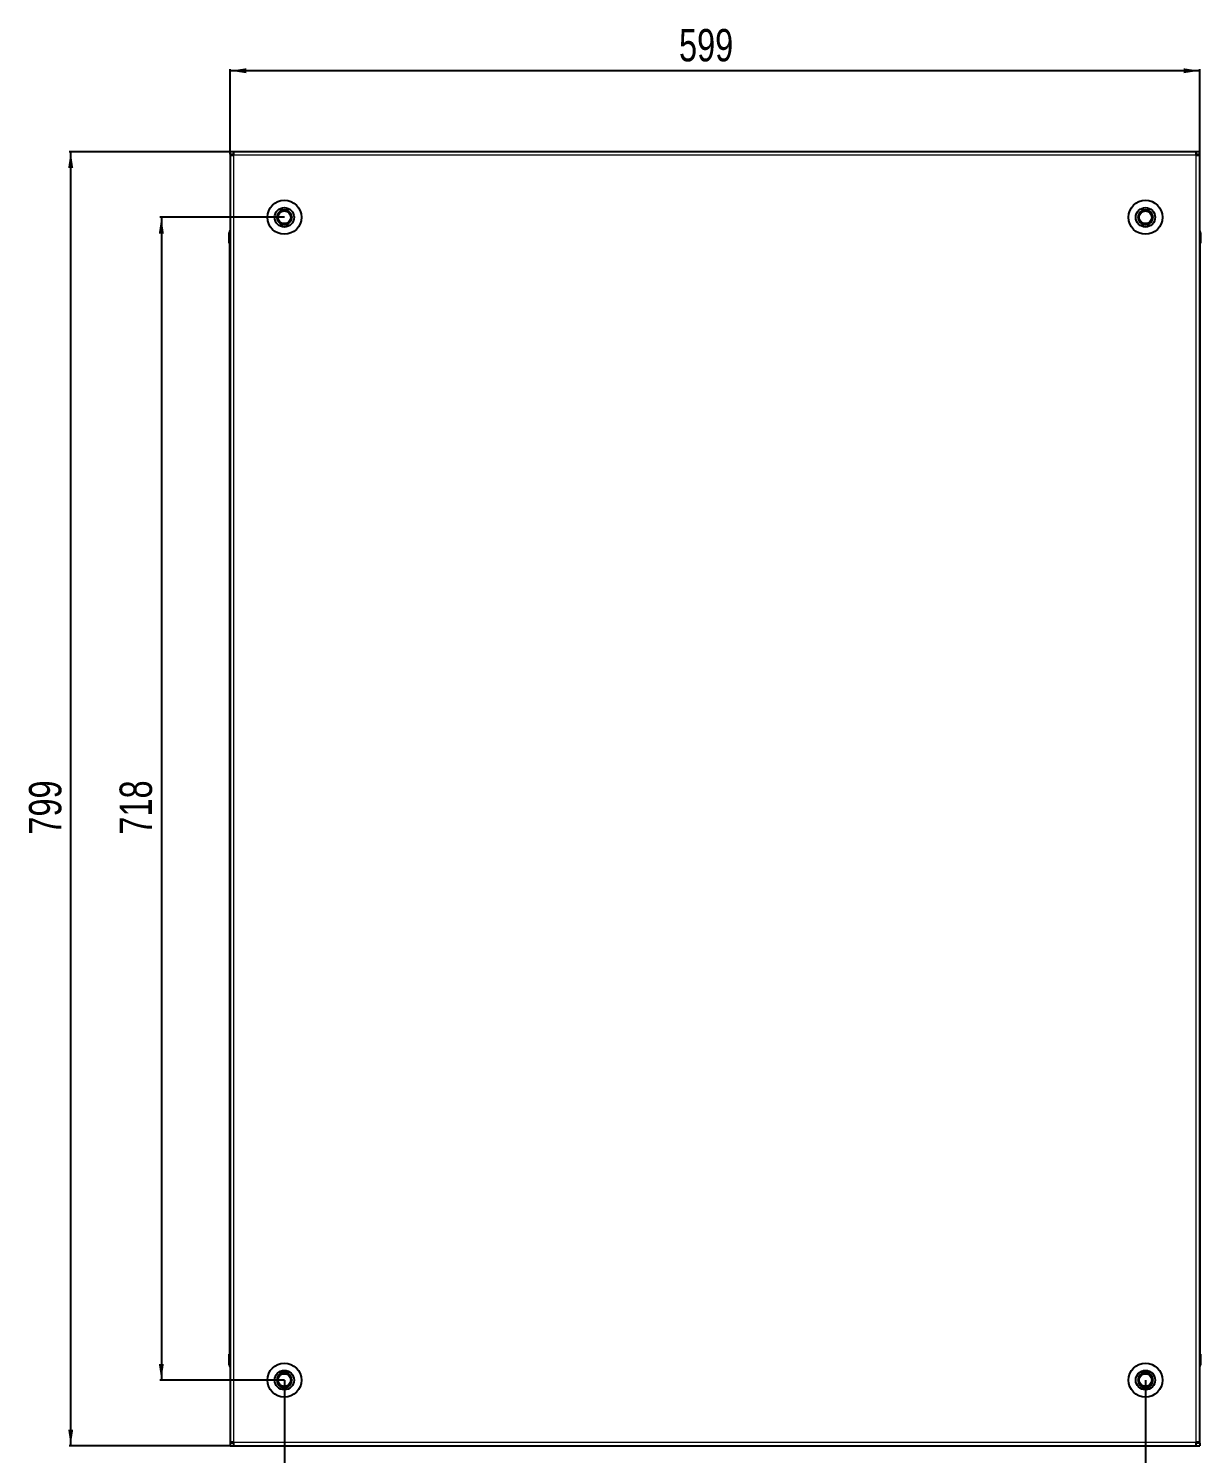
# Model space of a CAD drawing. Header units: millimetres. Extents: x 899 to 2763, y 642 to 2019.
# Drawn here: x 899 to 1623, y 1090 to 1970 of the extents above; entities that cross this region are included whole.
import ezdxf

# ---------------------------------------------------------------- set-up
doc = ezdxf.new("R2010")
doc.units = ezdxf.units.MM
doc.layers.add('FORMAT', color=7, linetype='Continuous')
doc.styles.add('SLDTEXTSTYLE0', font='TXT', dxfattribs={"width": 0.75})
doc.dimstyles.new('SLDDIMSTYLE0', dxfattribs={"dimtxt": 20, "dimasz": 10, "dimexe": 0, "dimexo": 0.0625, "dimgap": 5, "dimtad": 2, "dimdec": 1, "dimrnd": 1e-09, "dimzin": 12, "dimdsep": 46, "dimtxsty": 'SLDTEXTSTYLE0', "dimsah": 1, "dimcen": 0.09, "dimadec": 0, "dimazin": 3, "dimtfac": 1, "dimtofl": 0, "dimtmove": 0, "dimatfit": 3, "dimfxl": 0, "dimfrac": 2, "dimtolj": 1, "dimtzin": 12, "dimarcsym": 0})

# ---------------------------------------------------------------- blocks, each defined once
blk = doc.blocks.new('_D')
at = {"layer": 'FORMAT'}
for p, q in [((1023.96, 1893.43), (924.47, 1893.43)), ((925.47, 1094.43), (925.47, 1893.43)), ((1023.96, 1094.43), (924.47, 1094.43))]:
    blk.add_line(p, q, dxfattribs=at)
for points in [[(925.47, 1893.43), (923.93, 1883.43), (927.01, 1883.43)], [(925.47, 1094.43), (927.01, 1104.43), (923.93, 1104.43)]]:
    blk.add_solid(points, dxfattribs=at)
at = {"layer": 'FORMAT', "insert": (899.69, 1471.77), "char_height": 20, "attachment_point": 1, "rotation": 90, "style": 'SLDTEXTSTYLE0'}
blk.add_mtext('799', dxfattribs=at)
blk = doc.blocks.new('_D_1')
at = {"layer": 'FORMAT'}
for p, q in [((1023.97, 1893.44), (1023.97, 1944.43)), ((1622.97, 1943.43), (1023.97, 1943.43)), ((1622.97, 1893.44), (1622.97, 1944.43))]:
    blk.add_line(p, q, dxfattribs=at)
for points in [[(1023.97, 1943.43), (1033.97, 1941.9), (1033.97, 1944.97)], [(1622.97, 1943.43), (1612.97, 1944.97), (1612.97, 1941.9)]]:
    blk.add_solid(points, dxfattribs=at)
at = {"layer": 'FORMAT', "insert": (1301.3, 1969.22), "char_height": 20, "attachment_point": 1, "style": 'SLDTEXTSTYLE0'}
blk.add_mtext('599', dxfattribs=at)
blk = doc.blocks.new('_D_2')
at = {"layer": 'FORMAT'}
for p, q in [((1057.47, 1134.92), (1057.47, 1043.43)), ((1589.47, 1134.92), (1589.47, 1043.43)), ((1057.47, 1044.43), (1589.47, 1044.43))]:
    blk.add_line(p, q, dxfattribs=at)
for points in [[(1057.47, 1044.43), (1067.47, 1042.9), (1067.47, 1045.97)], [(1589.47, 1044.43), (1579.47, 1045.97), (1579.47, 1042.9)]]:
    blk.add_solid(points, dxfattribs=at)
at = {"layer": 'FORMAT', "insert": (1301.3, 1070.22), "char_height": 20, "attachment_point": 1, "style": 'SLDTEXTSTYLE0'}
blk.add_mtext('532', dxfattribs=at)
blk = doc.blocks.new('_D_3')
at = {"layer": 'FORMAT'}
for p, q in [((1057.46, 1852.93), (980.47, 1852.93)), ((981.47, 1852.93), (981.47, 1134.93)), ((1057.46, 1134.93), (980.47, 1134.93))]:
    blk.add_line(p, q, dxfattribs=at)
for points in [[(981.47, 1852.93), (979.93, 1842.93), (983.01, 1842.93)], [(981.47, 1134.93), (983.01, 1144.93), (979.93, 1144.93)]]:
    blk.add_solid(points, dxfattribs=at)
at = {"layer": 'FORMAT', "insert": (955.69, 1471.77), "char_height": 20, "attachment_point": 1, "rotation": 90, "style": 'SLDTEXTSTYLE0'}
blk.add_mtext('718', dxfattribs=at)

msp = doc.modelspace()

# ---------------------------------------------------------------- linework, layer by layer
at = {"color": 7, "linetype": 'Continuous', "lineweight": 25}
for p, q in [((1023.97, 1891.93), (1023.97, 1893.43)), ((1026.07, 1893.43), (1023.97, 1893.43)), ((1023.97, 1891.93), (1026.07, 1891.93)), ((1023.97, 1891.93), (1023.97, 1891.33)), ((1026.07, 1893.43), (1026.07, 1891.33)), ((1620.87, 1893.43), (1026.07, 1893.43)), ((1620.87, 1891.33), (1620.87, 1893.43)), ((1622.97, 1893.43), (1620.87, 1893.43)), ((1620.87, 1891.93), (1622.97, 1891.93)), ((1622.97, 1891.93), (1622.97, 1893.43)), ((1622.97, 1891.33), (1622.97, 1891.93)), ((1023.97, 1891.33), (1023.97, 1096.53)), ((1023.97, 1891.33), (1026.07, 1891.33)), ((1620.87, 1891.33), (1622.97, 1891.33)), ((1622.97, 1096.53), (1622.97, 1891.33)), ((1023.47, 1843.43), (1023.47, 1836.93)), ((1023.47, 1836.93), (1023.47, 1843.43)), ((1622.97, 1844.76), (1622.97, 1844.76)), ((1623.47, 1843.43), (1623.47, 1836.93)), ((1623.47, 1836.93), (1623.47, 1843.43)), ((1023.47, 1836.93), (1023.47, 1836.93)), ((1023.97, 1836.93), (1023.47, 1836.93)), ((1023.62, 1836.93), (1023.62, 1150.93)), ((1622.97, 1836.93), (1623.47, 1836.93)), ((1623.32, 1150.93), (1623.32, 1836.93)), ((1623.47, 1836.93), (1623.47, 1836.93)), ((1623.47, 1836.93), (1623.47, 1836.93)), ((1023.47, 1150.93), (1023.47, 1150.93)), ((1023.47, 1144.43), (1023.47, 1150.93)), ((1023.47, 1150.93), (1023.47, 1150.93)), ((1023.47, 1150.93), (1023.47, 1144.43)), ((1023.97, 1150.93), (1023.47, 1150.93)), ((1622.97, 1150.93), (1623.47, 1150.93)), ((1623.47, 1150.93), (1623.47, 1150.93)), ((1623.47, 1144.43), (1623.47, 1150.93)), ((1623.47, 1150.93), (1623.47, 1144.43)), ((1023.97, 1143.11), (1023.97, 1143.11)), ((1026.07, 1096.53), (1023.97, 1096.53)), ((1023.97, 1096.53), (1023.97, 1095.93)), ((1026.07, 1095.93), (1023.97, 1095.93)), ((1023.97, 1095.93), (1023.97, 1094.43)), ((1023.97, 1094.43), (1026.07, 1094.43)), ((1026.07, 1096.53), (1026.07, 1094.43)), ((1026.07, 1094.43), (1620.87, 1094.43)), ((1620.87, 1094.43), (1620.87, 1096.53)), ((1622.97, 1096.53), (1620.87, 1096.53)), ((1622.97, 1095.93), (1620.87, 1095.93)), ((1620.87, 1094.43), (1622.97, 1094.43)), ((1622.97, 1095.93), (1622.97, 1096.53)), ((1622.97, 1095.93), (1622.97, 1094.43))]:
    msp.add_line(p, q, dxfattribs=at)
at = {"color": 8, "linetype": 'Continuous', "lineweight": 18}
for p, q in [((1026.07, 1891.33), (1026.07, 1096.53)), ((1620.87, 1891.33), (1026.07, 1891.33)), ((1620.87, 1096.53), (1620.87, 1891.33)), ((1023.97, 1843.43), (1023.47, 1843.43)), ((1622.97, 1843.43), (1623.47, 1843.43)), ((1023.97, 1144.43), (1023.47, 1144.43)), ((1622.97, 1144.43), (1623.47, 1144.43)), ((1026.07, 1096.53), (1620.87, 1096.53))]:
    msp.add_line(p, q, dxfattribs=at)
at = {"color": 7, "linetype": 'Continuous', "lineweight": 25}
for centre, radius in [((1057.47, 1852.93), 10.5), ((1057.47, 1852.93), 6), ((1057.47, 1852.93), 3.9), ((1589.47, 1852.93), 10.5), ((1589.47, 1852.93), 6), ((1589.47, 1852.93), 3.9), ((1057.47, 1134.93), 10.5), ((1589.47, 1134.93), 10.5), ((1057.47, 1134.93), 6), ((1057.47, 1134.93), 3.9), ((1589.47, 1134.93), 6), ((1589.47, 1134.93), 3.9)]:
    msp.add_circle(centre, radius, dxfattribs=at)
for centre, radius, start, end in [((1057.47, 1852.93), 4.62, 120, 180), ((1057.47, 1852.93), 4.62, 60, 120), ((1057.47, 1852.93), 4.62, 0, 60), ((1589.47, 1852.93), 4.62, 120, 180), ((1589.47, 1852.93), 4.62, 60, 120), ((1589.47, 1852.93), 4.62, 360, 60), ((1057.47, 1852.93), 4.62, 180, 240), ((1057.47, 1852.93), 4.62, 240, 300), ((1057.47, 1852.93), 4.62, 300, 0), ((1589.47, 1852.93), 4.62, 180, 240), ((1589.47, 1852.93), 4.62, 240, 300), ((1589.47, 1852.93), 4.62, 300, 360), ((1025.47, 1843.43), 2, 138.57492, 180), ((1025.47, 1843.43), 2, 138.59038, 180), ((1621.47, 1843.43), 2, 33.78451, 41.40962), ((1621.47, 1843.43), 2, 0, 41.40962), ((1621.47, 1843.43), 2, 360, 19.56674), ((1025.47, 1144.43), 2, 180, 221.39416), ((1621.47, 1144.43), 2, 318.57492, 360), ((1621.47, 1144.43), 2, 318.59038, 0), ((1057.47, 1134.93), 4.62, 120, 180), ((1057.47, 1134.93), 4.62, 60, 120), ((1057.47, 1134.93), 4.62, 360, 60), ((1589.47, 1134.93), 4.62, 120, 180), ((1589.47, 1134.93), 4.62, 60, 120), ((1589.47, 1134.93), 4.62, 0, 60), ((1057.47, 1134.93), 4.62, 180, 240), ((1057.47, 1134.93), 4.62, 240, 300), ((1057.47, 1134.93), 4.62, 300, 360), ((1589.47, 1134.93), 4.62, 180, 240), ((1589.47, 1134.93), 4.62, 240, 300), ((1589.47, 1134.93), 4.62, 300, 0)]:
    msp.add_arc(centre, radius, start, end, dxfattribs=at)
for points, knots in [([(1052.85, 1852.93), (1053.18, 1853.51), (1053.75, 1854.49), (1054.57, 1855.91), (1054.98, 1856.62), (1055.16, 1856.93)], [0, 0, 0, 0, 0.439131, 0.751378, 1, 1, 1, 1]), ([(1055.16, 1856.93), (1055.36, 1856.93), (1056.07, 1856.93), (1057.37, 1856.93), (1058.76, 1856.93), (1059.51, 1856.93), (1059.78, 1856.93)], [0, 0, 0, 0, 0.139329, 0.48527, 0.816356, 1, 1, 1, 1]), ([(1059.78, 1856.93), (1060.11, 1856.36), (1060.68, 1855.38), (1061.5, 1853.96), (1061.91, 1853.25), (1062.09, 1852.93)], [0, 0, 0, 0, 0.439131, 0.751378, 1, 1, 1, 1]), ([(1584.85, 1852.93), (1585.18, 1853.51), (1585.75, 1854.49), (1586.57, 1855.91), (1586.98, 1856.62), (1587.16, 1856.93)], [0, 0, 0, 0, 0.439131, 0.751378, 1, 1, 1, 1]), ([(1587.16, 1856.93), (1587.36, 1856.93), (1588.07, 1856.93), (1589.37, 1856.93), (1590.76, 1856.93), (1591.51, 1856.93), (1591.78, 1856.93)], [0, 0, 0, 0, 0.139329, 0.48527, 0.816356, 1, 1, 1, 1]), ([(1591.78, 1856.93), (1592.11, 1856.36), (1592.68, 1855.38), (1593.5, 1853.96), (1593.91, 1853.25), (1594.09, 1852.93)], [0, 0, 0, 0, 0.439131, 0.751378, 1, 1, 1, 1]), ([(1055.16, 1848.93), (1054.83, 1849.51), (1054.26, 1850.49), (1053.44, 1851.91), (1053.03, 1852.62), (1052.85, 1852.93)], [0, 0, 0, 0, 0.439131, 0.751378, 1, 1, 1, 1]), ([(1059.78, 1848.93), (1059.51, 1848.93), (1058.76, 1848.93), (1057.37, 1848.93), (1056.07, 1848.93), (1055.36, 1848.93), (1055.16, 1848.93)], [0, 0, 0, 0, 0.183644, 0.51473, 0.860671, 1, 1, 1, 1]), ([(1062.09, 1852.93), (1061.76, 1852.36), (1061.19, 1851.38), (1060.37, 1849.96), (1059.96, 1849.25), (1059.78, 1848.93)], [0, 0, 0, 0, 0.439131, 0.751378, 1, 1, 1, 1]), ([(1587.16, 1848.93), (1586.83, 1849.51), (1586.26, 1850.49), (1585.44, 1851.91), (1585.03, 1852.62), (1584.85, 1852.93)], [0, 0, 0, 0, 0.439131, 0.751378, 1, 1, 1, 1]), ([(1591.78, 1848.93), (1591.51, 1848.93), (1590.76, 1848.93), (1589.37, 1848.93), (1588.07, 1848.93), (1587.36, 1848.93), (1587.16, 1848.93)], [0, 0, 0, 0, 0.183644, 0.51473, 0.860671, 1, 1, 1, 1]), ([(1594.09, 1852.93), (1593.76, 1852.36), (1593.19, 1851.38), (1592.37, 1849.96), (1591.96, 1849.25), (1591.78, 1848.93)], [0, 0, 0, 0, 0.439131, 0.751378, 1, 1, 1, 1]), ([(1052.85, 1134.93), (1053.18, 1135.51), (1053.75, 1136.49), (1054.57, 1137.91), (1054.98, 1138.62), (1055.16, 1138.93)], [0, 0, 0, 0, 0.439131, 0.751378, 1, 1, 1, 1]), ([(1055.16, 1138.93), (1055.36, 1138.93), (1056.07, 1138.93), (1057.37, 1138.93), (1058.76, 1138.93), (1059.51, 1138.93), (1059.78, 1138.93)], [0, 0, 0, 0, 0.139329, 0.48527, 0.816356, 1, 1, 1, 1]), ([(1059.78, 1138.93), (1060.11, 1138.36), (1060.68, 1137.38), (1061.5, 1135.96), (1061.91, 1135.25), (1062.09, 1134.93)], [0, 0, 0, 0, 0.439131, 0.751378, 1, 1, 1, 1]), ([(1584.85, 1134.93), (1585.18, 1135.51), (1585.75, 1136.49), (1586.57, 1137.91), (1586.98, 1138.62), (1587.16, 1138.93)], [0, 0, 0, 0, 0.439131, 0.751378, 1, 1, 1, 1]), ([(1587.16, 1138.93), (1587.36, 1138.93), (1588.07, 1138.93), (1589.37, 1138.93), (1590.76, 1138.93), (1591.51, 1138.93), (1591.78, 1138.93)], [0, 0, 0, 0, 0.139329, 0.48527, 0.816356, 1, 1, 1, 1]), ([(1591.78, 1138.93), (1592.11, 1138.36), (1592.68, 1137.38), (1593.5, 1135.96), (1593.91, 1135.25), (1594.09, 1134.93)], [0, 0, 0, 0, 0.439131, 0.751378, 1, 1, 1, 1]), ([(1055.16, 1130.93), (1054.83, 1131.51), (1054.26, 1132.49), (1053.44, 1133.91), (1053.03, 1134.62), (1052.85, 1134.93)], [0, 0, 0, 0, 0.439131, 0.751378, 1, 1, 1, 1]), ([(1059.78, 1130.93), (1059.51, 1130.93), (1058.76, 1130.93), (1057.37, 1130.93), (1056.07, 1130.93), (1055.36, 1130.93), (1055.16, 1130.93)], [0, 0, 0, 0, 0.183644, 0.51473, 0.860671, 1, 1, 1, 1]), ([(1062.09, 1134.93), (1061.76, 1134.36), (1061.19, 1133.38), (1060.37, 1131.96), (1059.96, 1131.25), (1059.78, 1130.93)], [0, 0, 0, 0, 0.439131, 0.751378, 1, 1, 1, 1]), ([(1587.16, 1130.93), (1586.83, 1131.51), (1586.26, 1132.49), (1585.44, 1133.91), (1585.03, 1134.62), (1584.85, 1134.93)], [0, 0, 0, 0, 0.439131, 0.751378, 1, 1, 1, 1]), ([(1591.78, 1130.93), (1591.51, 1130.93), (1590.76, 1130.93), (1589.37, 1130.93), (1588.07, 1130.93), (1587.36, 1130.93), (1587.16, 1130.93)], [0, 0, 0, 0, 0.183644, 0.51473, 0.860671, 1, 1, 1, 1]), ([(1594.09, 1134.93), (1593.76, 1134.36), (1593.19, 1133.38), (1592.37, 1131.96), (1591.96, 1131.25), (1591.78, 1130.93)], [0, 0, 0, 0, 0.439131, 0.751378, 1, 1, 1, 1])]:
    msp.add_open_spline(points, degree=3, knots=knots, dxfattribs=at)

# ---------------------------------------------------------------- dimensions: what is measured, and where the dimension line sits
at = {"layer": 'FORMAT'}
dim = msp.add_linear_dim(base=(1023.97, 1943.43), p1=(1622.97, 1893.43), p2=(1023.97, 1893.43), dimstyle='SLDDIMSTYLE0', dxfattribs=at)
dim.commit()
dim.dimension.update_dxf_attribs({"geometry": '_D_1', "text_midpoint": (1323.47, 1943.43), "dimtype": 160})
for base, p1, p2, angle, picture, middle in [((925.47, 1893.43), (1023.97, 1094.43), (1023.97, 1893.43), 90, '_D', (925.47, 1493.93)), ((981.47, 1134.93), (1057.47, 1852.93), (1057.47, 1134.93), 90, '_D_3', (981.47, 1493.93)), ((1589.47, 1044.43), (1057.47, 1134.93), (1589.47, 1134.93), 0, '_D_2', (1323.47, 1044.43))]:
    dim = msp.add_linear_dim(base=base, p1=p1, p2=p2, angle=angle, dimstyle='SLDDIMSTYLE0', dxfattribs=at)
    dim.commit()
    dim.dimension.update_dxf_attribs({"geometry": picture, "text_midpoint": middle, "dimtype": 160})

doc.saveas('drawing.dxf')
